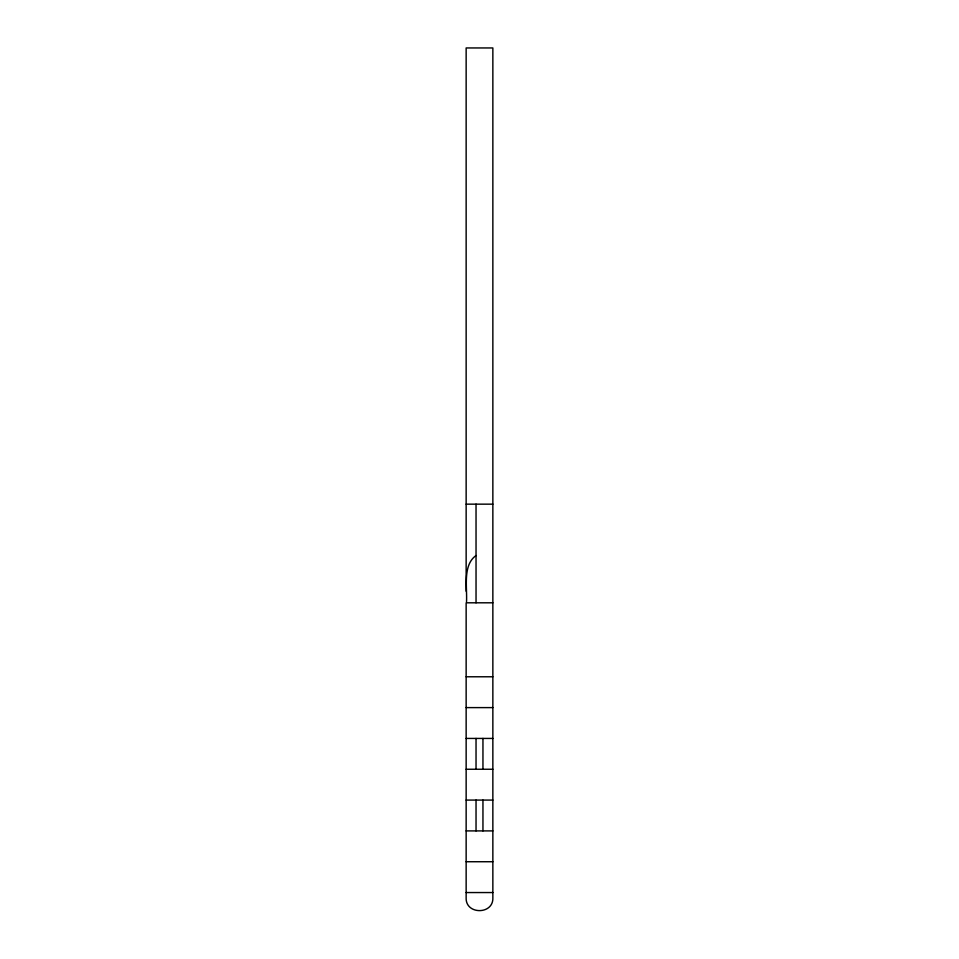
<?xml version="1.0" encoding="UTF-8"?>
<svg xmlns="http://www.w3.org/2000/svg" width="959" height="959" viewBox="0 0 959 959"><rect width="100%" height="100%" fill="white"/><g stroke="black" fill="none" stroke-linecap="round" stroke-linejoin="round"><path stroke-width="1.44" d="M466.53 601.665C467.249 587.076 462.61 565.007 476.036 555.537M466.146 504.158L492.854 504.158M492.854 602.803L466.146 602.803L466.146 897.696C465.343 914.91 493.657 914.91 492.854 897.696L492.854 47.95L466.146 47.95L466.146 591.247M466.146 676.778L492.854 676.778M466.146 707.61L492.854 707.61M466.146 738.43L492.854 738.43M466.146 769.25L492.854 769.25M466.146 800.082L492.854 800.082M466.146 830.902L492.854 830.902M466.146 861.733L492.854 861.733M466.146 892.553L492.854 892.553M482.952 738.43L482.952 769.25M482.952 800.082L482.952 830.902M476.036 504.158L476.036 602.803M476.036 738.43L476.036 769.25M476.036 800.082L476.036 830.902"/></g></svg>
